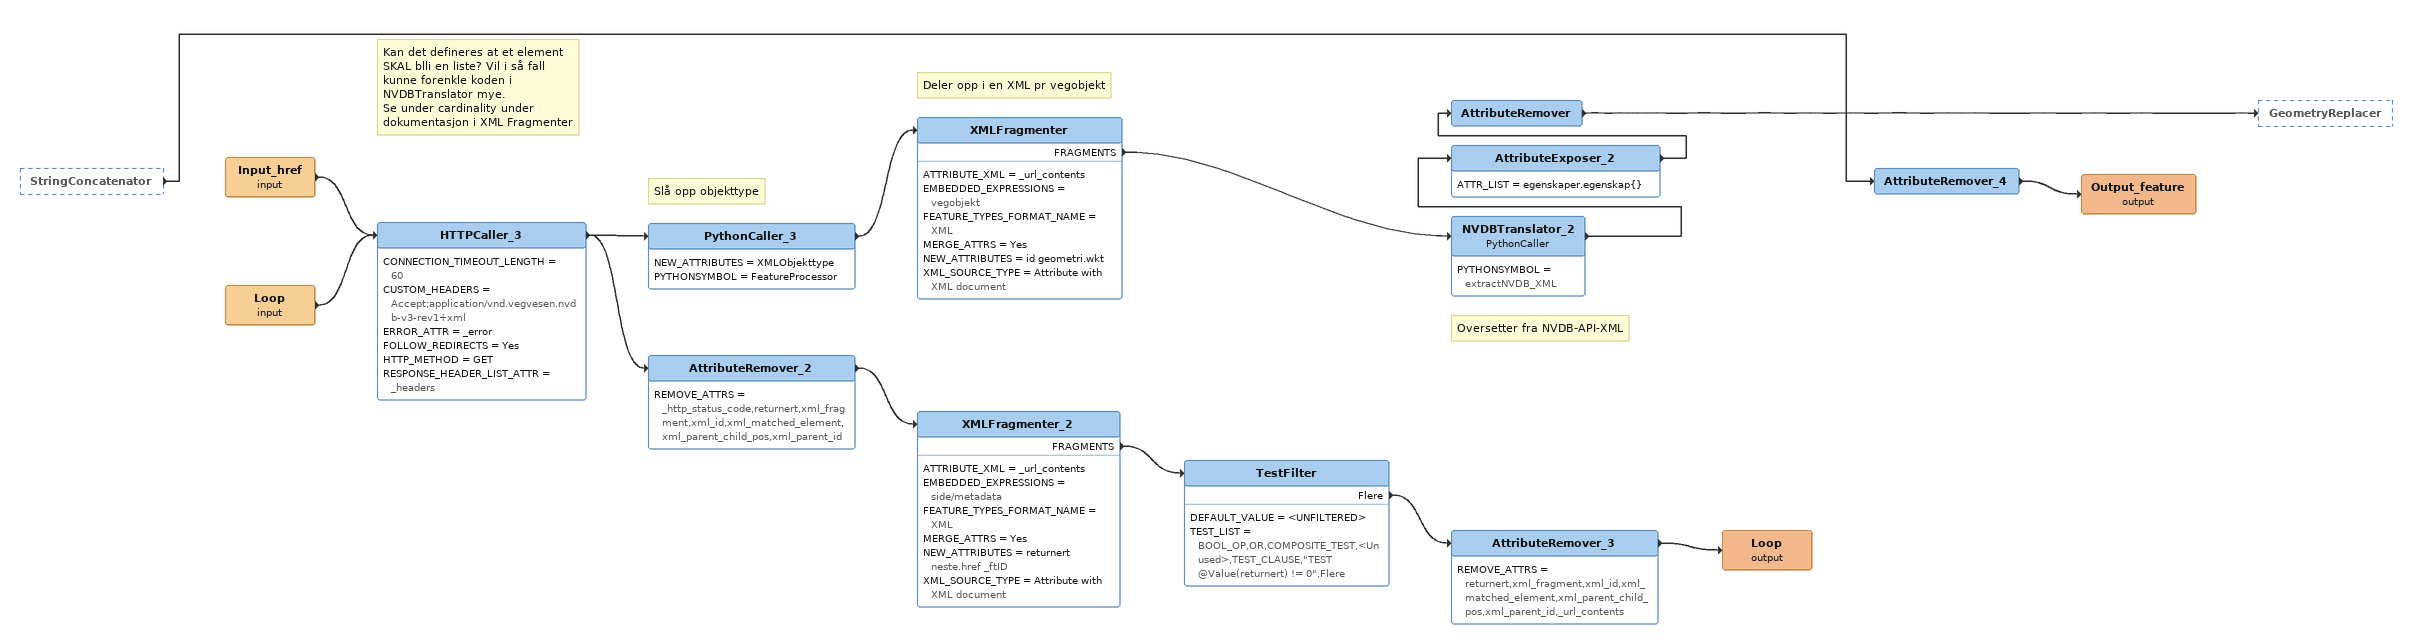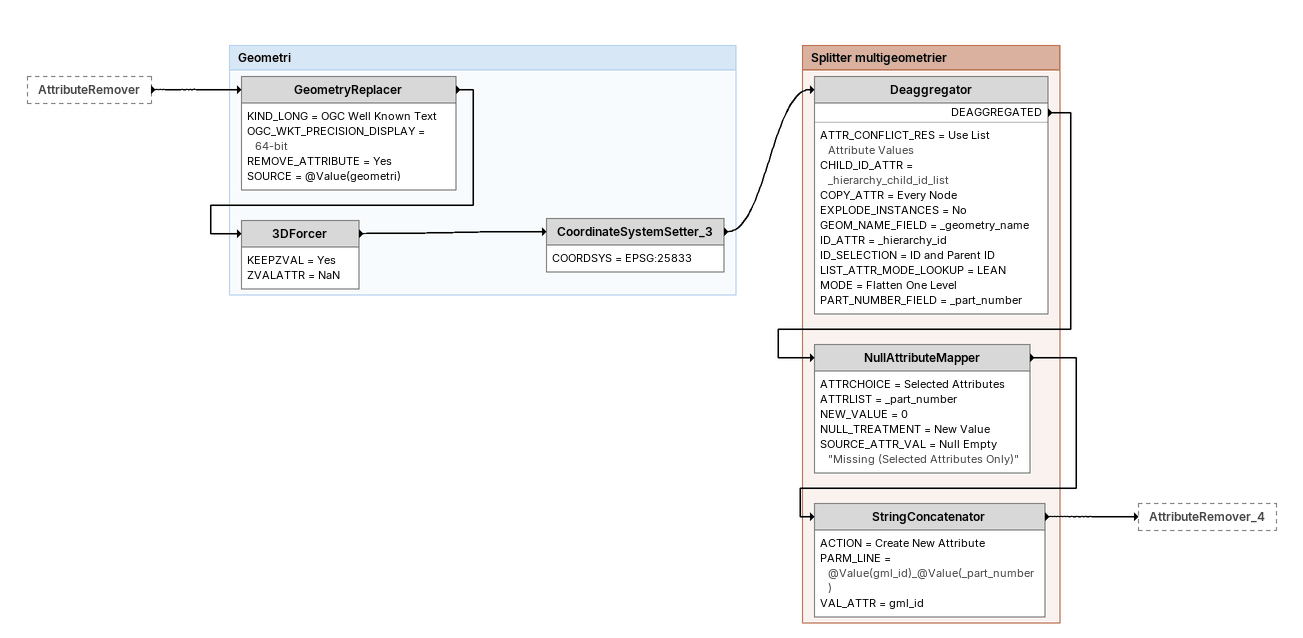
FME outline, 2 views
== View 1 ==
StringConcatenator [outside]
    -> AttributeRemover_4
Note: Kan det defineres at et element SKAL blli en liste? Vil i så fall kunne forenkle koden i NVDBTranslator mye. / Se under cardinality under dokumentasjon i XML Fragmenter
Input_href (input)
    -> HTTPCaller_3
Loop (input)
    -> HTTPCaller_3
HTTPCaller_3
    CONNECTION_TIMEOUT_LENGTH = 60
    CUSTOM_HEADERS = Accept;application/vnd.vegvesen.nvdb-v3-rev1+xml
    ERROR_ATTR = _error
    FOLLOW_REDIRECTS = Yes
    HTTP_METHOD = GET
    RESPONSE_HEADER_LIST_ATTR = _headers
    -> AttributeRemover_2
    -> PythonCaller_3
Note: Slå opp objekttype
PythonCaller_3
    NEW_ATTRIBUTES = XMLObjekttype
    PYTHONSYMBOL = FeatureProcessor
    -> XMLFragmenter
Note: Deler opp i en XML pr vegobjekt
XMLFragmenter
    ATTRIBUTE_XML = _url_contents
    EMBEDDED_EXPRESSIONS = vegobjekt
    FEATURE_TYPES_FORMAT_NAME = XML
    MERGE_ATTRS = Yes
    NEW_ATTRIBUTES = id geometri.wkt
    XML_SOURCE_TYPE = Attribute with XML document
    FRAGMENTS -> NVDBTranslator_2
Note: Oversetter fra NVDB-API-XML
NVDBTranslator_2: PythonCaller
    PYTHONSYMBOL = extractNVDB_XML
    -> AttributeExposer_2
AttributeExposer_2
    ATTR_LIST = egenskaper.egenskap{}
    -> AttributeRemover
AttributeRemover
    -> GeometryReplacer
AttributeRemover_4
    -> Output_feature (output)
Output_feature (output)
AttributeRemover_2
    REMOVE_ATTRS = _http_status_code,returnert,xml_fragment,xml_id,xml_matched_element,xml_parent_child_pos,xml_parent_id
    -> XMLFragmenter_2
XMLFragmenter_2
    ATTRIBUTE_XML = _url_contents
    EMBEDDED_EXPRESSIONS = side/metadata
    FEATURE_TYPES_FORMAT_NAME = XML
    MERGE_ATTRS = Yes
    NEW_ATTRIBUTES = returnert neste.href _ftID
    XML_SOURCE_TYPE = Attribute with XML document
    FRAGMENTS -> TestFilter
TestFilter
    DEFAULT_VALUE = <UNFILTERED>
    TEST_LIST = BOOL_OP,OR,COMPOSITE_TEST,<Unused>,TEST_CLAUSE,"TEST @Value(returnert) != 0",Flere
    Flere -> AttributeRemover_3
AttributeRemover_3
    REMOVE_ATTRS = returnert,xml_fragment,xml_id,xml_matched_element,xml_parent_child_pos,xml_parent_id,_url_contents
    -> Loop (output)
Loop (output)

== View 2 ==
AttributeRemover [outside]
    -> GeometryReplacer

Bookmark: Geometri
GeometryReplacer
    KIND_LONG = OGC Well Known Text
    OGC_WKT_PRECISION_DISPLAY = 64-bit
    REMOVE_ATTRIBUTE = Yes
    SOURCE = @Value(geometri)
    -> 3DForcer
3DForcer
    KEEPZVAL = Yes
    ZVALATTR = NaN
    -> CoordinateSystemSetter_3
CoordinateSystemSetter_3
    COORDSYS = EPSG:25833
    -> Deaggregator

Bookmark: Splitter multigeometrier
Deaggregator
    ATTR_CONFLICT_RES = Use List Attribute Values
    CHILD_ID_ATTR = _hierarchy_child_id_list
    COPY_ATTR = Every Node
    EXPLODE_INSTANCES = No
    GEOM_NAME_FIELD = _geometry_name
    ID_ATTR = _hierarchy_id
    ID_SELECTION = ID and Parent ID
    LIST_ATTR_MODE_LOOKUP = LEAN
    MODE = Flatten One Level
    PART_NUMBER_FIELD = _part_number
    DEAGGREGATED -> NullAttributeMapper
NullAttributeMapper
    ATTRCHOICE = Selected Attributes
    ATTRLIST = _part_number
    NEW_VALUE = 0
    NULL_TREATMENT = New Value
    SOURCE_ATTR_VAL = Null Empty "Missing (Selected Attributes Only)"
    -> StringConcatenator
StringConcatenator
    ACTION = Create New Attribute
    PARM_LINE = @Value(gml_id)_@Value(_part_number)
    VAL_ATTR = gml_id
    -> AttributeRemover_4
